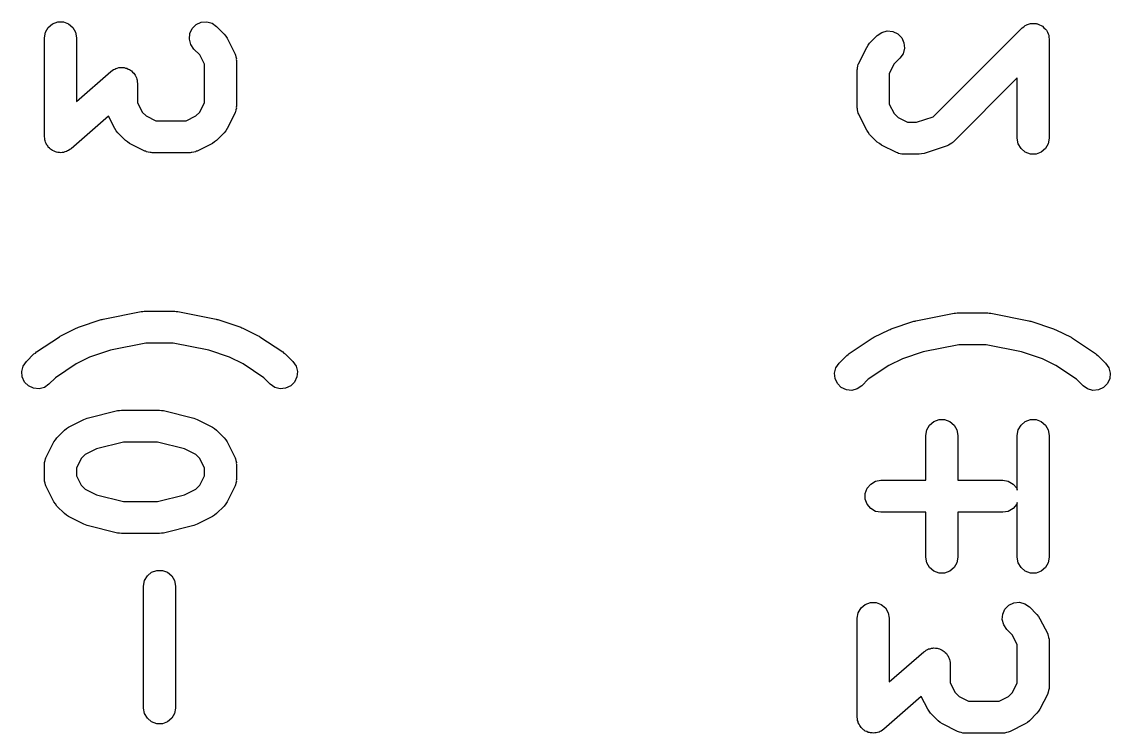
# Model space of a CAD drawing. Extents: x 91.3 to 189.8, y -113.5 to -60.4.
# Drawn here: x 161.29 to 168.09, y -74.89 to -70.44 of the extents above; entities that cross this region are included whole.
import ezdxf

# ---------------------------------------------------------------- set-up
doc = ezdxf.new("R2010")
doc.units = 0
doc.header["$MEASUREMENT"] = 0
doc.layers.add('BLACK', color=7, linetype='CONTINUOUS')

msp = doc.modelspace()

# ---------------------------------------------------------------- linework, layer by layer
at = {"layer": 'Black'}
for p, q in [((161.438, -70.5044), (161.456, -70.4743)), ((161.456, -70.4743), (161.482, -70.452)), ((161.482, -70.452), (161.515, -70.4401)), ((161.515, -70.4401), (161.55, -70.4401)), ((161.55, -70.4401), (161.582, -70.452)), ((161.582, -70.452), (161.609, -70.4743)), ((161.609, -70.4743), (161.626, -70.5044)), ((162.355, -70.4812), (162.38, -70.4567)), ((162.38, -70.4567), (162.411, -70.442)), ((162.411, -70.442), (162.446, -70.439)), ((162.446, -70.439), (162.479, -70.4479)), ((162.479, -70.4479), (162.508, -70.4679)), ((162.508, -70.4679), (162.555, -70.5155)), ((166.987, -71.0326), (167.542, -70.4779)), ((167.542, -70.4779), (167.552, -70.4704)), ((167.552, -70.4704), (167.562, -70.462)), ((167.562, -70.462), (167.567, -70.4605)), ((167.567, -70.4605), (167.57, -70.4579)), ((167.57, -70.4579), (167.583, -70.4546)), ((167.583, -70.4546), (167.595, -70.4501)), ((167.595, -70.4501), (167.599, -70.4501)), ((167.599, -70.4501), (167.604, -70.449)), ((167.604, -70.449), (167.617, -70.4501)), ((167.617, -70.4501), (167.63, -70.4501)), ((167.63, -70.4501), (167.634, -70.4516)), ((167.634, -70.4516), (167.638, -70.452)), ((167.638, -70.452), (167.65, -70.4575)), ((167.65, -70.4575), (167.662, -70.462)), ((167.662, -70.462), (167.666, -70.4648)), ((167.666, -70.4648), (167.67, -70.4667)), ((167.67, -70.4667), (167.679, -70.4759)), ((167.679, -70.4759), (167.689, -70.4843)), ((161.432, -70.5386), (161.438, -70.5044)), ((161.432, -71.1576), (161.432, -70.5386)), ((161.626, -70.5044), (161.632, -70.5386)), ((161.632, -70.5386), (161.632, -70.9372)), ((162.338, -70.5473), (162.341, -70.5127)), ((162.341, -70.5127), (162.355, -70.4812)), ((162.555, -70.5155), (162.565, -70.5286)), ((162.565, -70.5286), (162.574, -70.5415)), ((162.574, -70.5415), (162.622, -70.6367)), ((166.589, -70.5731), (166.637, -70.5255)), ((166.637, -70.5255), (166.665, -70.5056)), ((166.665, -70.5056), (166.699, -70.4966)), ((166.699, -70.4966), (166.734, -70.4996)), ((166.734, -70.4996), (166.765, -70.5143)), ((166.765, -70.5143), (166.79, -70.5388)), ((166.79, -70.5388), (166.804, -70.5703)), ((167.689, -70.4843), (167.691, -70.4881)), ((167.691, -70.4881), (167.694, -70.4912)), ((167.694, -70.4912), (167.7, -70.5031)), ((167.7, -70.5031), (167.706, -70.5144)), ((167.706, -70.5144), (167.707, -70.5187)), ((167.707, -70.5187), (167.709, -70.5227)), ((167.709, -70.5227), (167.71, -70.5357)), ((167.71, -70.5357), (167.712, -70.5486)), ((162.347, -70.5808), (162.338, -70.5473)), ((162.366, -70.6093), (162.347, -70.5808)), ((162.403, -70.6454), (162.366, -70.6093)), ((166.523, -70.6943), (166.571, -70.5991)), ((166.571, -70.5991), (166.58, -70.5862)), ((166.58, -70.5862), (166.589, -70.5731)), ((166.807, -70.6049), (166.798, -70.6385)), ((166.804, -70.5703), (166.807, -70.6049)), ((167.712, -70.5486), (167.712, -71.1676)), ((162.432, -70.705), (162.403, -70.6454)), ((162.622, -70.6367), (162.623, -70.6422)), ((162.623, -70.6422), (162.626, -70.6472)), ((162.626, -70.6472), (162.628, -70.6588)), ((162.628, -70.6588), (162.632, -70.67)), ((162.632, -70.67), (162.631, -70.6758)), ((162.631, -70.6758), (162.632, -70.6814)), ((162.632, -70.6814), (162.632, -70.9671)), ((166.778, -70.6669), (166.742, -70.703)), ((166.798, -70.6385), (166.778, -70.6669)), ((161.632, -70.9372), (161.847, -70.749)), ((161.847, -70.749), (161.856, -70.744)), ((161.856, -70.744), (161.863, -70.7377)), ((161.863, -70.7377), (161.871, -70.735)), ((161.871, -70.735), (161.877, -70.731)), ((161.877, -70.731), (161.887, -70.7291)), ((161.887, -70.7291), (161.896, -70.7258)), ((161.896, -70.7258), (161.904, -70.7258)), ((161.904, -70.7258), (161.911, -70.7243)), ((161.911, -70.7243), (161.921, -70.7258)), ((161.921, -70.7258), (161.931, -70.7258)), ((161.931, -70.7258), (161.938, -70.7284)), ((161.938, -70.7284), (161.946, -70.7296)), ((161.946, -70.7296), (161.954, -70.7343)), ((161.954, -70.7343), (161.963, -70.7377)), ((161.963, -70.7377), (161.969, -70.7426)), ((161.969, -70.7426), (161.976, -70.7464)), ((161.976, -70.7464), (161.982, -70.7537)), ((162.432, -70.9435), (162.432, -70.705)), ((166.512, -70.739), (166.513, -70.7334)), ((166.512, -70.9771), (166.512, -70.739)), ((166.513, -70.7276), (166.516, -70.7164)), ((166.513, -70.7334), (166.513, -70.7276)), ((166.516, -70.7164), (166.518, -70.7048)), ((166.518, -70.7048), (166.521, -70.6999)), ((166.521, -70.6999), (166.523, -70.6943)), ((166.742, -70.703), (166.712, -70.7627)), ((161.982, -70.7537), (161.99, -70.76)), ((161.99, -70.76), (161.994, -70.7667)), ((161.994, -70.7667), (161.999, -70.7725)), ((161.999, -70.7725), (162.002, -70.7816)), ((162.002, -70.7816), (162.007, -70.7901)), ((162.007, -70.7901), (162.009, -70.7977)), ((162.009, -70.7977), (162.011, -70.8049)), ((162.011, -70.8049), (162.012, -70.8147)), ((162.012, -70.8147), (162.013, -70.8243)), ((166.712, -70.7627), (166.712, -70.9535)), ((167.512, -70.79), (167.112, -71.1907)), ((167.512, -71.1676), (167.512, -70.79)), ((162.013, -70.8243), (162.013, -70.9435)), ((162.013, -70.9435), (162.043, -71.0031)), ((162.403, -71.0031), (162.432, -70.9435)), ((166.712, -70.9535), (166.742, -71.0131)), ((162.043, -71.0031), (162.068, -71.0278)), ((162.378, -71.0278), (162.403, -71.0031)), ((162.622, -71.0119), (162.574, -71.1071)), ((162.623, -71.0063), (162.622, -71.0119)), ((162.626, -71.0013), (162.623, -71.0063)), ((162.628, -70.9898), (162.626, -71.0013)), ((162.632, -70.9786), (162.628, -70.9898)), ((162.632, -70.9671), (162.631, -70.9728)), ((162.631, -70.9728), (162.632, -70.9786)), ((166.513, -70.9828), (166.512, -70.9771)), ((166.513, -70.9886), (166.513, -70.9828)), ((166.516, -70.9998), (166.513, -70.9886)), ((166.518, -71.0113), (166.516, -70.9998)), ((166.521, -71.0163), (166.518, -71.0113)), ((166.523, -71.0219), (166.521, -71.0163)), ((166.571, -71.1171), (166.523, -71.0219)), ((166.742, -71.0131), (166.767, -71.0378)), ((161.832, -71.0283), (161.598, -71.2329)), ((161.872, -71.1071), (161.832, -71.0283)), ((162.068, -71.0278), (162.127, -71.0576)), ((162.127, -71.0576), (162.318, -71.0576)), ((162.318, -71.0576), (162.378, -71.0278)), ((166.767, -71.0378), (166.826, -71.0676)), ((166.826, -71.0676), (166.882, -71.0676)), ((166.882, -71.0676), (166.987, -71.0326)), ((161.434, -71.1672), (161.432, -71.1576)), ((161.881, -71.12), (161.872, -71.1071)), ((161.89, -71.1331), (161.881, -71.12)), ((161.938, -71.1807), (161.89, -71.1331)), ((162.555, -71.1331), (162.508, -71.1807)), ((162.565, -71.12), (162.555, -71.1331)), ((162.574, -71.1071), (162.565, -71.12)), ((166.58, -71.13), (166.571, -71.1171)), ((166.589, -71.1431), (166.58, -71.13)), ((166.637, -71.1907), (166.589, -71.1431)), ((161.434, -71.177), (161.434, -71.1672)), ((161.437, -71.1842), (161.434, -71.177)), ((161.438, -71.1918), (161.437, -71.1842)), ((161.443, -71.2003), (161.438, -71.1918)), ((161.447, -71.2094), (161.443, -71.2003)), ((161.452, -71.2152), (161.447, -71.2094)), ((161.456, -71.2219), (161.452, -71.2152)), ((161.463, -71.2282), (161.456, -71.2219)), ((161.951, -71.1899), (161.938, -71.1807)), ((161.964, -71.1994), (161.951, -71.1899)), ((162.059, -71.2471), (161.964, -71.1994)), ((162.482, -71.1994), (162.387, -71.2471)), ((162.495, -71.1899), (162.482, -71.1994)), ((162.508, -71.1807), (162.495, -71.1899)), ((166.65, -71.1999), (166.637, -71.1907)), ((166.663, -71.2094), (166.65, -71.1999)), ((166.758, -71.2571), (166.663, -71.2094)), ((167.073, -71.2149), (166.93, -71.2625)), ((167.078, -71.2121), (167.073, -71.2149)), ((167.083, -71.2106), (167.078, -71.2121)), ((167.093, -71.2039), (167.083, -71.2106)), ((167.103, -71.1983), (167.093, -71.2039)), ((167.107, -71.194), (167.103, -71.1983)), ((167.112, -71.1907), (167.107, -71.194)), ((167.518, -71.2018), (167.512, -71.1676)), ((167.536, -71.2319), (167.518, -71.2018)), ((167.706, -71.2018), (167.689, -71.2319)), ((167.712, -71.1676), (167.706, -71.2018)), ((161.47, -71.2355), (161.463, -71.2282)), ((161.476, -71.2393), (161.47, -71.2355)), ((161.482, -71.2442), (161.476, -71.2393)), ((161.492, -71.2476), (161.482, -71.2442)), ((161.5, -71.2523), (161.492, -71.2476)), ((161.508, -71.2535), (161.5, -71.2523)), ((161.515, -71.2561), (161.508, -71.2535)), ((161.525, -71.2561), (161.515, -71.2561)), ((161.534, -71.2576), (161.525, -71.2561)), ((161.542, -71.2561), (161.534, -71.2576)), ((161.55, -71.2561), (161.542, -71.2561)), ((161.559, -71.2528), (161.55, -71.2561)), ((161.569, -71.2509), (161.559, -71.2528)), ((161.575, -71.2469), (161.569, -71.2509)), ((161.582, -71.2442), (161.575, -71.2469)), ((161.59, -71.2379), (161.582, -71.2442)), ((161.598, -71.2329), (161.59, -71.2379)), ((162.065, -71.2487), (162.059, -71.2471)), ((162.07, -71.2516), (162.065, -71.2487)), ((162.081, -71.2536), (162.07, -71.2516)), ((162.092, -71.257), (162.081, -71.2536)), ((162.098, -71.2566), (162.092, -71.257)), ((162.104, -71.2576), (162.098, -71.2566)), ((162.342, -71.2576), (162.104, -71.2576)), ((162.348, -71.2566), (162.342, -71.2576)), ((162.353, -71.257), (162.348, -71.2566)), ((162.365, -71.2536), (162.353, -71.257)), ((162.376, -71.2516), (162.365, -71.2536)), ((162.381, -71.2487), (162.376, -71.2516)), ((162.387, -71.2471), (162.381, -71.2487)), ((166.764, -71.2587), (166.758, -71.2571)), ((166.769, -71.2616), (166.764, -71.2587)), ((166.78, -71.2636), (166.769, -71.2616)), ((166.791, -71.267), (166.78, -71.2636)), ((166.797, -71.2666), (166.791, -71.267)), ((166.803, -71.2676), (166.797, -71.2666)), ((166.898, -71.2676), (166.803, -71.2676)), ((166.914, -71.2648), (166.898, -71.2676)), ((166.93, -71.2625), (166.914, -71.2648)), ((167.562, -71.2542), (167.536, -71.2319)), ((167.595, -71.2661), (167.562, -71.2542)), ((167.63, -71.2661), (167.595, -71.2661)), ((167.662, -71.2542), (167.63, -71.2661)), ((167.689, -71.2319), (167.662, -71.2542)), ((161.644, -72.3485), (161.786, -72.3008)), ((161.786, -72.3008), (161.793, -72.2999)), ((161.793, -72.2999), (161.798, -72.2977)), ((161.798, -72.2977), (162.037, -72.25)), ((162.037, -72.25), (162.046, -72.2498)), ((162.046, -72.2498), (162.056, -72.2481)), ((162.056, -72.2481), (162.247, -72.2481)), ((162.247, -72.2481), (162.256, -72.2498)), ((162.256, -72.2498), (162.266, -72.25)), ((162.266, -72.25), (162.504, -72.2977)), ((162.504, -72.2977), (162.51, -72.2999)), ((162.51, -72.2999), (162.516, -72.3008)), ((162.516, -72.3008), (162.659, -72.3485)), ((166.724, -72.3585), (166.866, -72.3108)), ((166.866, -72.3108), (166.873, -72.3099)), ((166.873, -72.3099), (166.878, -72.3077)), ((166.878, -72.3077), (167.117, -72.26)), ((167.117, -72.26), (167.126, -72.2598)), ((167.126, -72.2598), (167.136, -72.2581)), ((167.136, -72.2581), (167.327, -72.2581)), ((167.327, -72.2581), (167.336, -72.2598)), ((167.336, -72.2598), (167.346, -72.26)), ((167.346, -72.26), (167.584, -72.3077)), ((167.584, -72.3077), (167.59, -72.3099)), ((167.59, -72.3099), (167.596, -72.3108)), ((167.596, -72.3108), (167.739, -72.3585)), ((161.535, -72.4015), (161.631, -72.3539)), ((161.631, -72.3539), (161.637, -72.3519)), ((161.637, -72.3519), (161.644, -72.3485)), ((162.659, -72.3485), (162.666, -72.3519)), ((162.666, -72.3519), (162.672, -72.3539)), ((162.672, -72.3539), (162.768, -72.4015)), ((166.615, -72.4115), (166.711, -72.3639)), ((166.711, -72.3639), (166.717, -72.3619)), ((166.717, -72.3619), (166.724, -72.3585)), ((167.739, -72.3585), (167.746, -72.3619)), ((167.746, -72.3619), (167.752, -72.3639)), ((167.752, -72.3639), (167.848, -72.4115)), ((161.382, -72.503), (161.525, -72.4077)), ((161.525, -72.4077), (161.53, -72.4052)), ((161.53, -72.4052), (161.535, -72.4015)), ((162.066, -72.4481), (161.844, -72.4926)), ((162.237, -72.4481), (162.066, -72.4481)), ((162.459, -72.4926), (162.237, -72.4481)), ((162.768, -72.4015), (162.773, -72.4052)), ((162.773, -72.4052), (162.778, -72.4077)), ((162.778, -72.4077), (162.921, -72.503)), ((166.462, -72.513), (166.605, -72.4177)), ((166.605, -72.4177), (166.61, -72.4152)), ((166.61, -72.4152), (166.615, -72.4115)), ((167.848, -72.4115), (167.853, -72.4152)), ((167.853, -72.4152), (167.858, -72.4177)), ((167.858, -72.4177), (168.001, -72.513)), ((161.319, -72.5631), (161.366, -72.5155)), ((161.366, -72.5155), (161.375, -72.5098)), ((161.375, -72.5098), (161.382, -72.503)), ((161.844, -72.4926), (161.714, -72.536)), ((162.589, -72.536), (162.459, -72.4926)), ((162.921, -72.503), (162.928, -72.5098)), ((162.928, -72.5098), (162.936, -72.5155)), ((162.936, -72.5155), (162.984, -72.5631)), ((166.446, -72.5255), (166.455, -72.5198)), ((166.455, -72.5198), (166.462, -72.513)), ((166.924, -72.5026), (166.794, -72.546)), ((167.146, -72.4581), (166.924, -72.5026)), ((167.317, -72.4581), (167.146, -72.4581)), ((167.539, -72.5026), (167.317, -72.4581)), ((167.669, -72.546), (167.539, -72.5026)), ((168.001, -72.513), (168.008, -72.5198)), ((168.008, -72.5198), (168.016, -72.5255)), ((161.299, -72.5916), (161.319, -72.5631)), ((161.63, -72.5776), (161.501, -72.6639)), ((161.714, -72.536), (161.63, -72.5776)), ((162.673, -72.5776), (162.589, -72.536)), ((162.802, -72.6639), (162.673, -72.5776)), ((162.984, -72.5631), (163.004, -72.5916)), ((166.379, -72.6016), (166.399, -72.5731)), ((166.399, -72.5731), (166.446, -72.5255)), ((166.71, -72.5876), (166.581, -72.6739)), ((166.794, -72.546), (166.71, -72.5876)), ((167.753, -72.5876), (167.669, -72.546)), ((167.882, -72.6739), (167.753, -72.5876)), ((168.016, -72.5255), (168.064, -72.5731)), ((168.064, -72.5731), (168.084, -72.6016)), ((161.29, -72.6251), (161.299, -72.5916)), ((161.293, -72.6597), (161.29, -72.6251)), ((163.004, -72.5916), (163.013, -72.6251)), ((163.013, -72.6251), (163.01, -72.6597)), ((166.37, -72.6351), (166.379, -72.6016)), ((166.373, -72.6697), (166.37, -72.6351)), ((168.084, -72.6016), (168.093, -72.6351)), ((168.093, -72.6351), (168.09, -72.6697)), ((161.308, -72.6912), (161.293, -72.6597)), ((161.332, -72.7157), (161.308, -72.6912)), ((161.364, -72.7304), (161.332, -72.7157)), ((161.46, -72.7045), (161.432, -72.7244)), ((161.501, -72.6639), (161.46, -72.7045)), ((162.843, -72.7045), (162.802, -72.6639)), ((162.871, -72.7244), (162.843, -72.7045)), ((162.971, -72.7157), (162.939, -72.7304)), ((162.995, -72.6912), (162.971, -72.7157)), ((163.01, -72.6597), (162.995, -72.6912)), ((166.388, -72.7012), (166.373, -72.6697)), ((166.412, -72.7257), (166.388, -72.7012)), ((166.54, -72.7145), (166.512, -72.7344)), ((166.581, -72.6739), (166.54, -72.7145)), ((167.923, -72.7145), (167.882, -72.6739)), ((167.951, -72.7344), (167.923, -72.7145)), ((168.075, -72.7012), (168.051, -72.7257)), ((168.09, -72.6697), (168.075, -72.7012)), ((161.398, -72.7334), (161.364, -72.7304)), ((161.432, -72.7244), (161.398, -72.7334)), ((162.905, -72.7334), (162.871, -72.7244)), ((162.939, -72.7304), (162.905, -72.7334)), ((166.444, -72.7404), (166.412, -72.7257)), ((166.478, -72.7434), (166.444, -72.7404)), ((166.512, -72.7344), (166.478, -72.7434)), ((167.985, -72.7434), (167.951, -72.7344)), ((168.019, -72.7404), (167.985, -72.7434)), ((168.051, -72.7257), (168.019, -72.7404)), ((161.583, -72.9729), (161.678, -72.9253)), ((161.678, -72.9253), (161.689, -72.9222)), ((161.689, -72.9222), (161.699, -72.9177)), ((161.699, -72.9177), (161.889, -72.8701)), ((161.889, -72.8701), (161.901, -72.8693)), ((161.901, -72.8693), (161.913, -72.8671)), ((161.913, -72.8671), (162.151, -72.8671)), ((162.151, -72.8671), (162.163, -72.8693)), ((162.163, -72.8693), (162.176, -72.8701)), ((162.176, -72.8701), (162.366, -72.9177)), ((162.366, -72.9177), (162.376, -72.9222)), ((162.376, -72.9222), (162.387, -72.9253)), ((162.387, -72.9253), (162.482, -72.9729)), ((166.991, -72.9382), (167.024, -72.9263)), ((167.024, -72.9263), (167.058, -72.9263)), ((167.058, -72.9263), (167.091, -72.9382)), ((167.562, -72.9382), (167.595, -72.9263)), ((167.595, -72.9263), (167.63, -72.9263)), ((167.63, -72.9263), (167.662, -72.9382)), ((161.509, -73.0393), (161.557, -72.9917)), ((161.557, -72.9917), (161.57, -72.9825)), ((161.57, -72.9825), (161.583, -72.9729)), ((162.482, -72.9729), (162.495, -72.9825)), ((162.495, -72.9825), (162.508, -72.9917)), ((162.508, -72.9917), (162.555, -73.0393)), ((166.941, -73.0248), (166.947, -72.9906)), ((166.947, -72.9906), (166.964, -72.9605)), ((166.964, -72.9605), (166.991, -72.9382)), ((167.091, -72.9382), (167.118, -72.9605)), ((167.118, -72.9605), (167.135, -72.9906)), ((167.135, -72.9906), (167.141, -73.0248)), ((167.512, -73.0248), (167.518, -72.9906)), ((167.518, -72.9906), (167.536, -72.9605)), ((167.536, -72.9605), (167.562, -72.9382)), ((167.662, -72.9382), (167.689, -72.9605)), ((167.689, -72.9605), (167.706, -72.9906)), ((167.706, -72.9906), (167.712, -73.0248)), ((161.491, -73.0653), (161.5, -73.0524)), ((161.5, -73.0524), (161.509, -73.0393)), ((162.555, -73.0393), (162.565, -73.0524)), ((162.565, -73.0524), (162.574, -73.0653)), ((166.941, -73.3057), (166.941, -73.0248)), ((167.141, -73.0248), (167.141, -73.3057)), ((167.512, -73.3664), (167.512, -73.0248)), ((167.712, -73.0248), (167.712, -73.7867)), ((161.443, -73.1605), (161.491, -73.0653)), ((161.758, -73.1091), (161.687, -73.1446)), ((161.926, -73.0671), (161.758, -73.1091)), ((162.139, -73.0671), (161.926, -73.0671)), ((162.307, -73.1091), (162.139, -73.0671)), ((162.378, -73.1446), (162.307, -73.1091)), ((162.574, -73.0653), (162.622, -73.1605)), ((161.432, -73.2052), (161.433, -73.1996)), ((161.433, -73.1938), (161.436, -73.1826)), ((161.433, -73.1996), (161.433, -73.1938)), ((161.436, -73.1826), (161.438, -73.171)), ((161.438, -73.171), (161.441, -73.166)), ((161.441, -73.166), (161.443, -73.1605)), ((161.662, -73.1692), (161.632, -73.2288)), ((161.687, -73.1446), (161.662, -73.1692)), ((162.403, -73.1692), (162.378, -73.1446)), ((162.432, -73.2288), (162.403, -73.1692)), ((162.622, -73.1605), (162.623, -73.166)), ((162.623, -73.166), (162.626, -73.171)), ((162.626, -73.171), (162.628, -73.1826)), ((162.628, -73.1826), (162.632, -73.1938)), ((162.632, -73.1938), (162.631, -73.1996)), ((162.631, -73.1996), (162.632, -73.2052)), ((161.432, -73.3005), (161.432, -73.2052)), ((161.632, -73.2288), (161.632, -73.2769)), ((162.432, -73.2769), (162.432, -73.2288)), ((162.632, -73.2052), (162.632, -73.3005)), ((161.433, -73.3062), (161.432, -73.3005)), ((161.433, -73.3119), (161.433, -73.3062)), ((161.436, -73.3231), (161.433, -73.3119)), ((161.438, -73.3347), (161.436, -73.3231)), ((161.441, -73.3397), (161.438, -73.3347)), ((161.632, -73.2769), (161.662, -73.3365)), ((162.403, -73.3365), (162.432, -73.2769)), ((162.626, -73.3347), (162.623, -73.3397)), ((162.628, -73.3231), (162.626, -73.3347)), ((162.632, -73.3119), (162.628, -73.3231)), ((162.632, -73.3005), (162.631, -73.3062)), ((162.631, -73.3062), (162.632, -73.3119)), ((166.573, -73.3557), (166.596, -73.3291)), ((166.596, -73.3291), (166.626, -73.3117)), ((166.626, -73.3117), (166.66, -73.3057)), ((166.66, -73.3057), (166.941, -73.3057)), ((167.141, -73.3057), (167.422, -73.3057)), ((167.422, -73.3057), (167.456, -73.3117)), ((167.456, -73.3117), (167.486, -73.3291)), ((167.486, -73.3291), (167.509, -73.3557)), ((161.443, -73.3452), (161.441, -73.3397)), ((161.491, -73.4404), (161.443, -73.3452)), ((161.662, -73.3365), (161.687, -73.3611)), ((161.687, -73.3611), (161.758, -73.3966)), ((161.758, -73.3966), (161.926, -73.4386)), ((162.139, -73.4386), (162.307, -73.3966)), ((162.307, -73.3966), (162.378, -73.3611)), ((162.378, -73.3611), (162.403, -73.3365)), ((162.622, -73.3452), (162.574, -73.4404)), ((162.623, -73.3397), (162.622, -73.3452)), ((166.562, -73.3884), (166.573, -73.3557)), ((166.562, -73.4231), (166.562, -73.3884)), ((167.509, -73.3557), (167.512, -73.3664)), ((161.5, -73.4533), (161.491, -73.4404)), ((161.509, -73.4664), (161.5, -73.4533)), ((161.557, -73.514), (161.509, -73.4664)), ((161.926, -73.4386), (162.139, -73.4386)), ((162.555, -73.4664), (162.508, -73.514)), ((162.565, -73.4533), (162.555, -73.4664)), ((162.574, -73.4404), (162.565, -73.4533)), ((166.573, -73.4557), (166.562, -73.4231)), ((166.596, -73.4823), (166.573, -73.4557)), ((167.509, -73.4557), (167.486, -73.4823)), ((167.512, -73.4451), (167.509, -73.4557)), ((167.512, -73.7867), (167.512, -73.4451)), ((161.57, -73.5232), (161.557, -73.514)), ((161.583, -73.5328), (161.57, -73.5232)), ((161.678, -73.5804), (161.583, -73.5328)), ((162.482, -73.5328), (162.387, -73.5804)), ((162.495, -73.5232), (162.482, -73.5328)), ((162.508, -73.514), (162.495, -73.5232)), ((166.626, -73.4997), (166.596, -73.4823)), ((166.66, -73.5057), (166.626, -73.4997)), ((166.941, -73.5057), (166.66, -73.5057)), ((166.941, -73.7867), (166.941, -73.5057)), ((167.422, -73.5057), (167.141, -73.5057)), ((167.141, -73.5057), (167.141, -73.7867)), ((167.456, -73.4997), (167.422, -73.5057)), ((167.486, -73.4823), (167.456, -73.4997)), ((161.689, -73.5835), (161.678, -73.5804)), ((161.699, -73.588), (161.689, -73.5835)), ((161.889, -73.6356), (161.699, -73.588)), ((162.366, -73.588), (162.176, -73.6356)), ((162.376, -73.5835), (162.366, -73.588)), ((162.387, -73.5804), (162.376, -73.5835)), ((161.901, -73.6364), (161.889, -73.6356)), ((161.913, -73.6386), (161.901, -73.6364)), ((162.151, -73.6386), (161.913, -73.6386)), ((162.163, -73.6364), (162.151, -73.6386)), ((162.176, -73.6356), (162.163, -73.6364)), ((166.947, -73.8209), (166.941, -73.7867)), ((167.141, -73.7867), (167.135, -73.8209)), ((167.518, -73.8209), (167.512, -73.7867)), ((167.712, -73.7867), (167.706, -73.8209)), ((162.075, -73.9029), (162.101, -73.8805)), ((162.101, -73.8805), (162.134, -73.8687)), ((162.134, -73.8687), (162.169, -73.8687)), ((162.169, -73.8687), (162.201, -73.8805)), ((162.201, -73.8805), (162.228, -73.9029)), ((166.964, -73.8509), (166.947, -73.8209)), ((166.991, -73.8733), (166.964, -73.8509)), ((167.024, -73.8851), (166.991, -73.8733)), ((167.091, -73.8733), (167.058, -73.8851)), ((167.118, -73.8509), (167.091, -73.8733)), ((167.135, -73.8209), (167.118, -73.8509)), ((167.536, -73.8509), (167.518, -73.8209)), ((167.562, -73.8733), (167.536, -73.8509)), ((167.595, -73.8851), (167.562, -73.8733)), ((167.662, -73.8733), (167.63, -73.8851)), ((167.689, -73.8509), (167.662, -73.8733)), ((167.706, -73.8209), (167.689, -73.8509)), ((162.051, -73.9671), (162.057, -73.9329)), ((162.057, -73.9329), (162.075, -73.9029)), ((162.228, -73.9029), (162.245, -73.9329)), ((162.245, -73.9329), (162.251, -73.9671)), ((167.058, -73.8851), (167.024, -73.8851)), ((167.63, -73.8851), (167.595, -73.8851)), ((162.051, -74.7291), (162.051, -73.9671)), ((162.251, -73.9671), (162.251, -74.7291)), ((166.536, -74.1033), (166.562, -74.081)), ((166.562, -74.081), (166.595, -74.0691)), ((166.595, -74.0691), (166.63, -74.0691)), ((166.63, -74.0691), (166.662, -74.081)), ((166.662, -74.081), (166.689, -74.1033)), ((167.46, -74.0857), (167.491, -74.071)), ((167.491, -74.071), (167.526, -74.068)), ((167.526, -74.068), (167.559, -74.077)), ((167.559, -74.077), (167.588, -74.0969)), ((166.512, -74.1676), (166.518, -74.1334)), ((166.518, -74.1334), (166.536, -74.1033)), ((166.689, -74.1033), (166.706, -74.1334)), ((166.706, -74.1334), (166.712, -74.1676)), ((167.418, -74.1763), (167.421, -74.1417)), ((167.421, -74.1417), (167.435, -74.1103)), ((167.435, -74.1103), (167.46, -74.0857)), ((167.588, -74.0969), (167.635, -74.1445)), ((167.635, -74.1445), (167.645, -74.1576)), ((166.512, -74.7867), (166.512, -74.1676)), ((166.712, -74.1676), (166.712, -74.5663)), ((167.427, -74.2099), (167.418, -74.1763)), ((167.446, -74.2383), (167.427, -74.2099)), ((167.645, -74.1576), (167.654, -74.1705)), ((167.654, -74.1705), (167.702, -74.2658)), ((167.483, -74.2745), (167.446, -74.2383)), ((167.512, -74.3341), (167.483, -74.2745)), ((167.702, -74.2658), (167.703, -74.2713)), ((167.703, -74.2713), (167.706, -74.2763)), ((167.706, -74.2763), (167.708, -74.2878)), ((167.708, -74.2878), (167.712, -74.299)), ((166.967, -74.3582), (166.976, -74.3549)), ((166.976, -74.3549), (166.984, -74.3549)), ((166.984, -74.3549), (166.991, -74.3534)), ((166.991, -74.3534), (167.001, -74.3549)), ((167.001, -74.3549), (167.011, -74.3549)), ((167.011, -74.3549), (167.018, -74.3575)), ((167.512, -74.5726), (167.512, -74.3341)), ((167.712, -74.299), (167.711, -74.3048)), ((167.711, -74.3048), (167.712, -74.3105)), ((167.712, -74.3105), (167.712, -74.5962)), ((166.712, -74.5663), (166.927, -74.3781)), ((166.927, -74.3781), (166.936, -74.373)), ((166.936, -74.373), (166.943, -74.3667)), ((166.943, -74.3667), (166.951, -74.3641)), ((166.951, -74.3641), (166.957, -74.3601)), ((166.957, -74.3601), (166.967, -74.3582)), ((167.018, -74.3575), (167.026, -74.3587)), ((167.026, -74.3587), (167.034, -74.3634)), ((167.034, -74.3634), (167.043, -74.3667)), ((167.043, -74.3667), (167.049, -74.3717)), ((167.049, -74.3717), (167.056, -74.3754)), ((167.056, -74.3754), (167.062, -74.3828)), ((167.062, -74.3828), (167.07, -74.3891)), ((167.07, -74.3891), (167.074, -74.3957)), ((167.074, -74.3957), (167.079, -74.4016)), ((167.079, -74.4016), (167.082, -74.4107)), ((167.082, -74.4107), (167.087, -74.4191)), ((167.087, -74.4191), (167.089, -74.4267)), ((167.089, -74.4267), (167.091, -74.4339)), ((167.091, -74.4339), (167.092, -74.4437)), ((167.092, -74.4437), (167.093, -74.4533)), ((167.093, -74.4533), (167.093, -74.5726)), ((167.093, -74.5726), (167.123, -74.6322)), ((167.483, -74.6322), (167.512, -74.5726)), ((167.708, -74.6189), (167.706, -74.6304)), ((167.712, -74.6076), (167.708, -74.6189)), ((167.712, -74.5962), (167.711, -74.6019)), ((167.711, -74.6019), (167.712, -74.6076)), ((166.912, -74.6573), (166.678, -74.8619)), ((166.952, -74.7362), (166.912, -74.6573)), ((167.123, -74.6322), (167.148, -74.6569)), ((167.148, -74.6569), (167.207, -74.6867)), ((167.207, -74.6867), (167.398, -74.6867)), ((167.398, -74.6867), (167.458, -74.6569)), ((167.458, -74.6569), (167.483, -74.6322)), ((167.702, -74.6409), (167.654, -74.7362)), ((167.703, -74.6354), (167.702, -74.6409)), ((167.706, -74.6304), (167.703, -74.6354)), ((162.057, -74.7633), (162.051, -74.7291)), ((162.075, -74.7933), (162.057, -74.7633)), ((162.245, -74.7633), (162.228, -74.7933)), ((162.251, -74.7291), (162.245, -74.7633)), ((166.961, -74.749), (166.952, -74.7362)), ((166.97, -74.7621), (166.961, -74.749)), ((167.018, -74.8098), (166.97, -74.7621)), ((167.635, -74.7621), (167.588, -74.8098)), ((167.645, -74.749), (167.635, -74.7621)), ((167.654, -74.7362), (167.645, -74.749)), ((162.101, -74.8157), (162.075, -74.7933)), ((162.134, -74.8275), (162.101, -74.8157)), ((162.169, -74.8275), (162.134, -74.8275)), ((162.201, -74.8157), (162.169, -74.8275)), ((162.228, -74.7933), (162.201, -74.8157)), ((166.514, -74.7963), (166.512, -74.7867)), ((166.514, -74.8061), (166.514, -74.7963)), ((166.517, -74.8133), (166.514, -74.8061)), ((166.518, -74.8209), (166.517, -74.8133)), ((166.523, -74.8293), (166.518, -74.8209)), ((166.527, -74.8385), (166.523, -74.8293)), ((167.031, -74.8189), (167.018, -74.8098)), ((167.044, -74.8285), (167.031, -74.8189)), ((167.139, -74.8761), (167.044, -74.8285)), ((167.562, -74.8285), (167.467, -74.8761)), ((167.575, -74.819), (167.562, -74.8285)), ((167.588, -74.8098), (167.575, -74.819)), ((166.532, -74.8443), (166.527, -74.8385)), ((166.536, -74.8509), (166.532, -74.8443)), ((166.543, -74.8572), (166.536, -74.8509)), ((166.55, -74.8646), (166.543, -74.8572)), ((166.556, -74.8683), (166.55, -74.8646)), ((166.562, -74.8733), (166.556, -74.8683)), ((166.572, -74.8766), (166.562, -74.8733)), ((166.58, -74.8813), (166.572, -74.8766)), ((166.588, -74.8825), (166.58, -74.8813)), ((166.595, -74.8851), (166.588, -74.8825)), ((166.605, -74.8851), (166.595, -74.8851)), ((166.614, -74.8866), (166.605, -74.8851)), ((166.622, -74.8851), (166.614, -74.8866)), ((166.63, -74.8851), (166.622, -74.8851)), ((166.639, -74.8818), (166.63, -74.8851)), ((166.649, -74.8799), (166.639, -74.8818)), ((166.655, -74.8759), (166.649, -74.8799)), ((166.662, -74.8733), (166.655, -74.8759)), ((166.67, -74.867), (166.662, -74.8733)), ((166.678, -74.8619), (166.67, -74.867)), ((167.145, -74.8778), (167.139, -74.8761)), ((167.15, -74.8806), (167.145, -74.8778)), ((167.161, -74.8827), (167.15, -74.8806)), ((167.172, -74.886), (167.161, -74.8827)), ((167.178, -74.8857), (167.172, -74.886)), ((167.184, -74.8867), (167.178, -74.8857)), ((167.422, -74.8867), (167.184, -74.8867)), ((167.428, -74.8857), (167.422, -74.8867)), ((167.433, -74.886), (167.428, -74.8857)), ((167.445, -74.8827), (167.433, -74.886)), ((167.456, -74.8806), (167.445, -74.8827)), ((167.461, -74.8778), (167.456, -74.8806)), ((167.467, -74.8761), (167.461, -74.8778))]:
    msp.add_line(p, q, dxfattribs=at)

doc.saveas('drawing.dxf')
